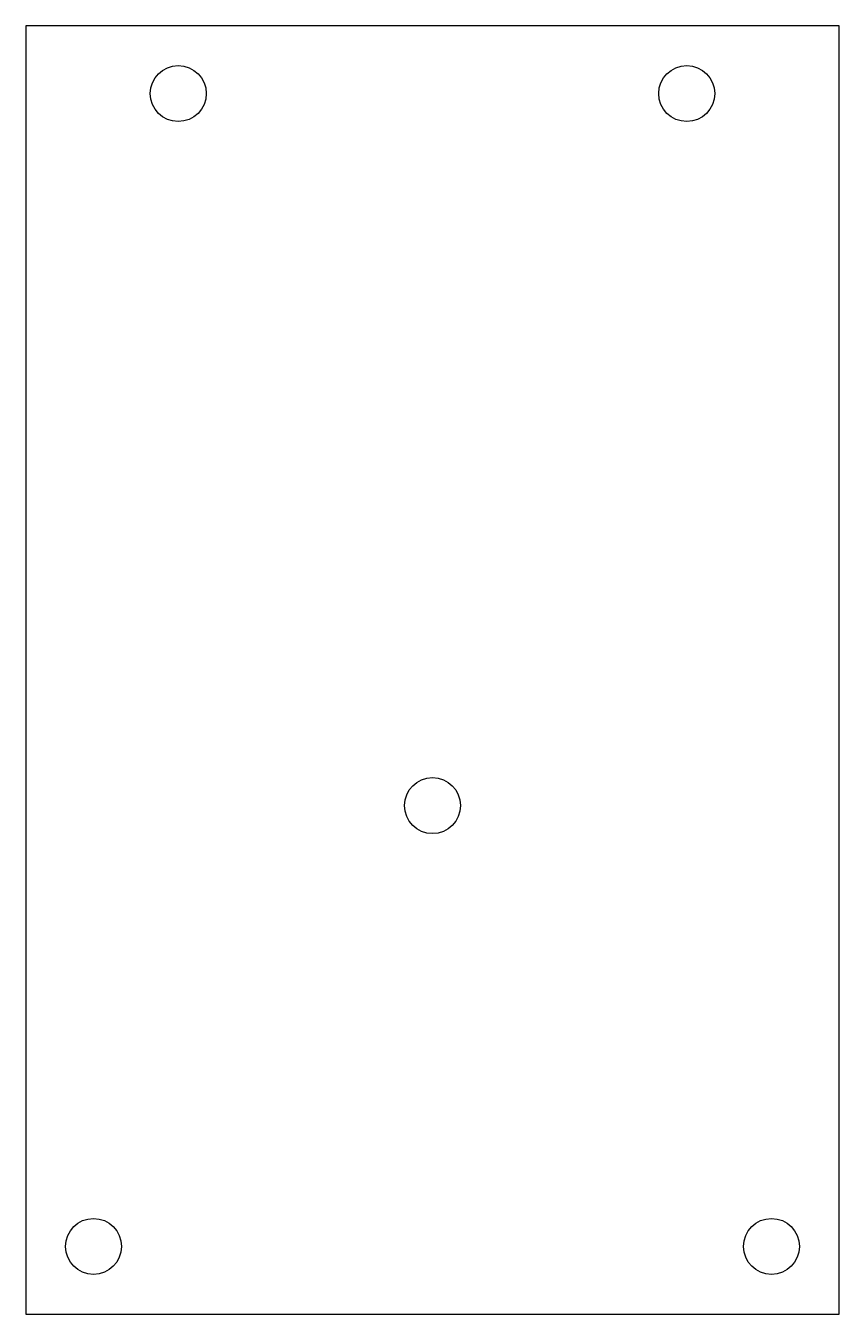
# Model space of a CAD drawing. Header units: millimetres. Extents: x -24 to 24, y -89 to -13.
import ezdxf

# ---------------------------------------------------------------- set-up
doc = ezdxf.new("R2010")
doc.units = ezdxf.units.MM
doc.layers.get('0').update_dxf_attribs({"linetype": 'CONTINUOUS'})

msp = doc.modelspace()

# ---------------------------------------------------------------- linework, layer by layer
msp.add_lwpolyline([(-24, -89), (24, -89), (24, -13), (-24, -13)], close=True)
for centre in [(-15, -17), (15, -17), (0, -59), (-20, -85), (20, -85)]:
    msp.add_circle(centre, 1.65)

doc.saveas('drawing.dxf')
